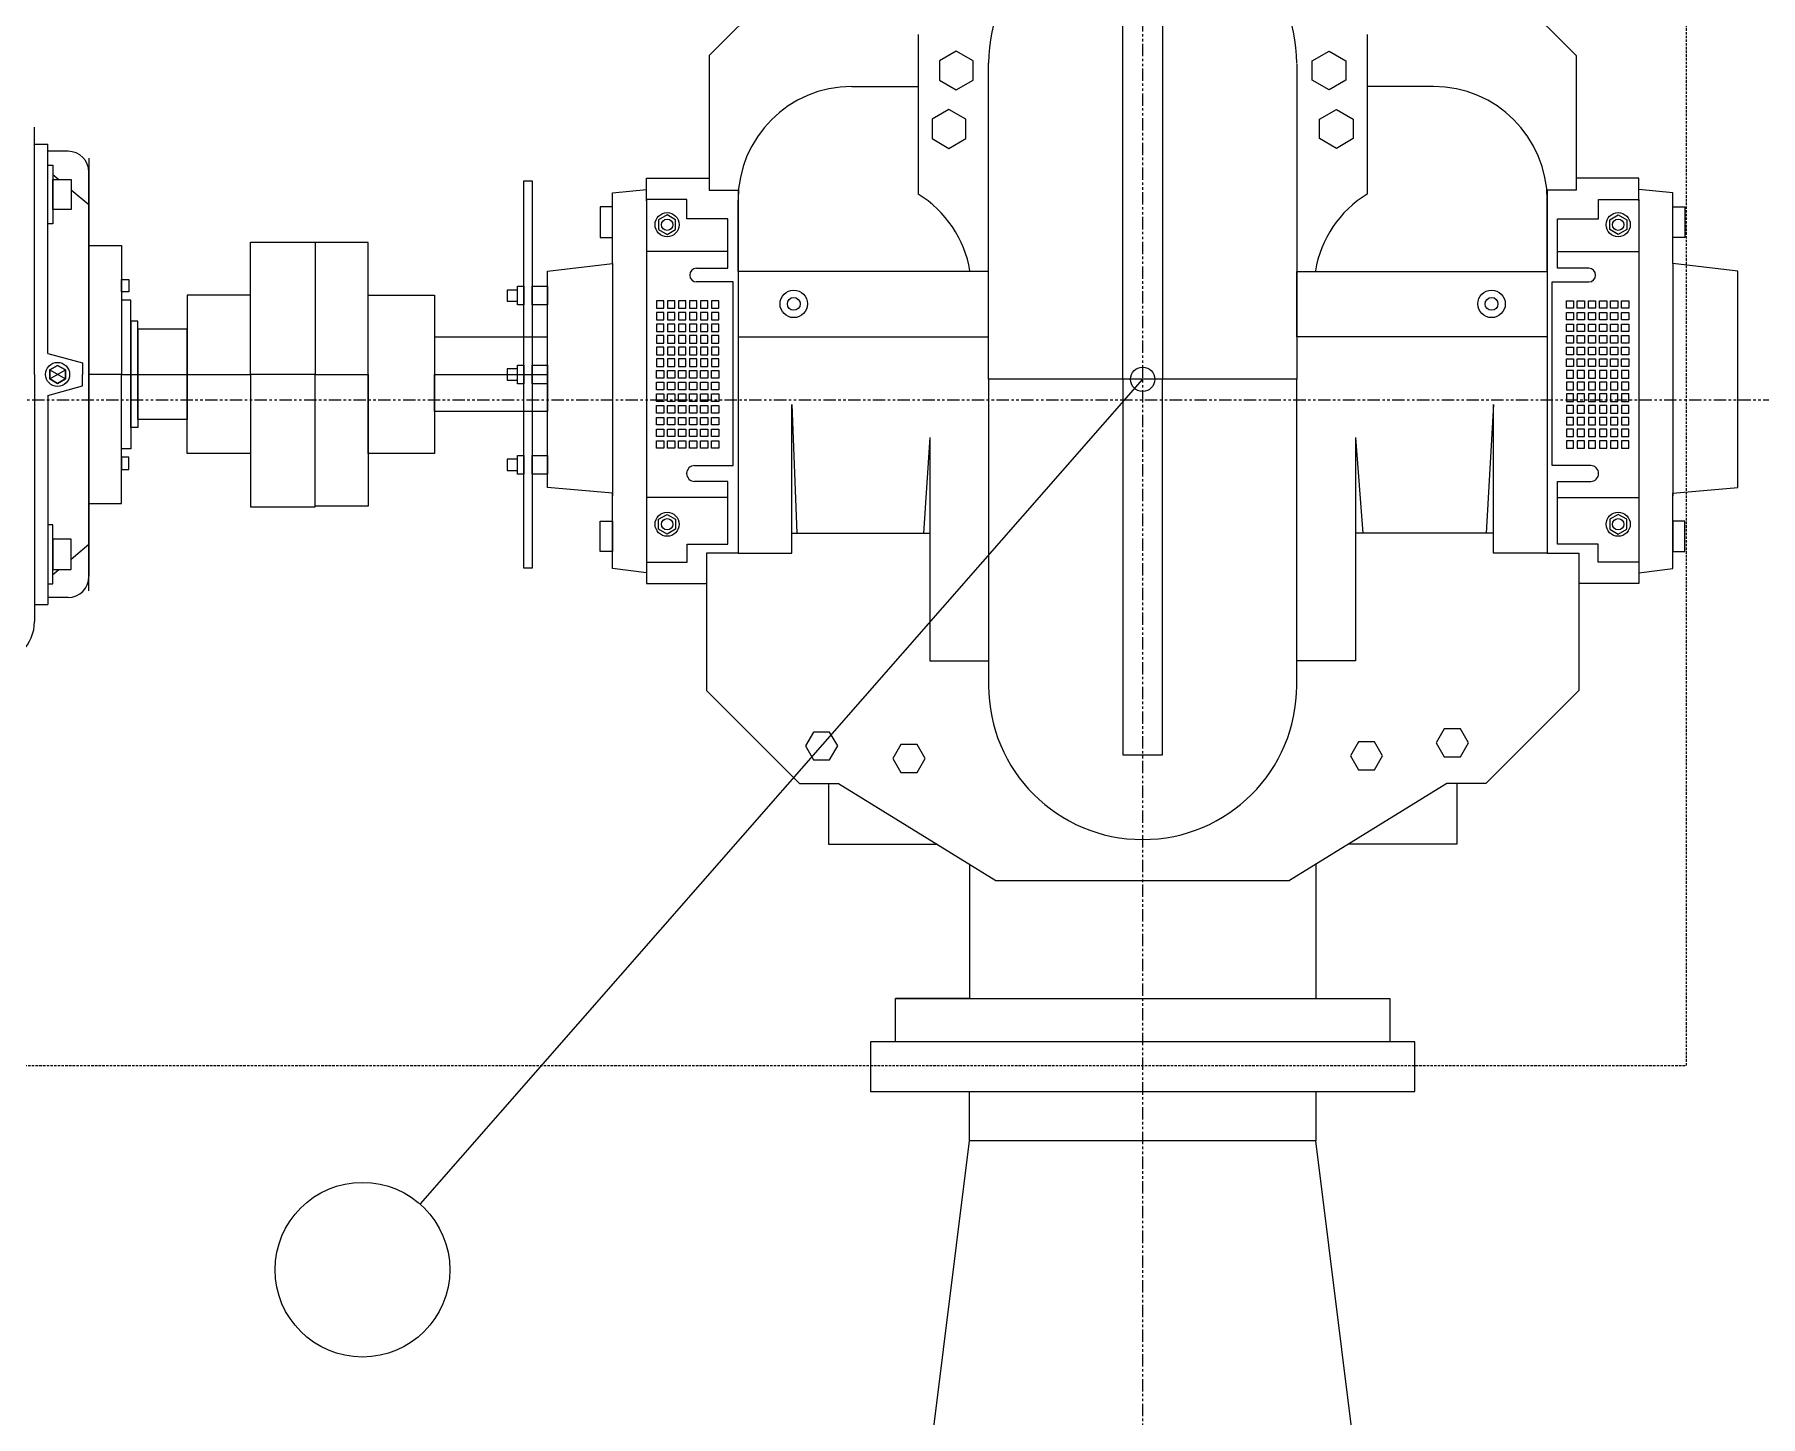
# Model space of a CAD drawing. Header units: inches. Extents: x 86328 to 235202, y 68629 to 184293.
# Drawn here: x 160631 to 162376, y 130363 to 131760 of the extents above; entities that cross this region are included whole.
import ezdxf

# ---------------------------------------------------------------- set-up
doc = ezdxf.new("R2010")
doc.units = ezdxf.units.IN
doc.header["$MEASUREMENT"] = 0
doc.linetypes.add('HIDDEN', pattern=[0.375, 0.25, -0.125])
doc.linetypes.add('PHANTOM2', pattern=[1.25, 0.625, -0.125, 0.125, -0.125, 0.125, -0.125])
doc.layers.add('DIM', color=251, linetype='Continuous', lineweight=0)

msp = doc.modelspace()

# ---------------------------------------------------------------- linework, layer by layer
at = {"color": 8, "linetype": 'PHANTOM2', "ltscale": 20}
for p, q in [((161751.3, 146225.9), (161751.3, 122881.3)), ((175241.1, 131390.5), (142490.5, 131390.5))]:
    msp.add_line(p, q, dxfattribs=at)
at = {"layer": 'DIM', "color": 8, "linetype": 'HIDDEN', "lineweight": 25, "ltscale": 10}
for p, q in [((162300.9, 130717.9), (162300.9, 132065.4)), ((159300.9, 130717.9), (162300.9, 130717.9))]:
    msp.add_line(p, q, dxfattribs=at)
at = {"layer": 'DIM', "color": 8, "linetype": 'Continuous'}
for p, q in [((161313.2, 131739.1), (161404.4, 131830.3)), ((162189.4, 131739.1), (162098.2, 131830.3)), ((161731.4, 131411.8), (161731.4, 131801.5)), ((161771.2, 131801.5), (161771.2, 131411.8)), ((161524.3, 131760.4), (161524.3, 131599.1)), ((161978.3, 131760.4), (161978.3, 131599.1)), ((161313.2, 131739.1), (161313.2, 131603)), ((161562.9, 131743.7), (161545.9, 131733.9)), ((161545.9, 131733.9), (161545.9, 131714.3)), ((161579.8, 131733.9), (161562.9, 131743.7)), ((161579.8, 131714.3), (161579.8, 131733.9)), ((161595.6, 131411.8), (161595.6, 131731.3)), ((161907, 131730.7), (161907, 131411.8)), ((161922.7, 131733.9), (161939.7, 131743.7)), ((161922.7, 131714.3), (161922.7, 131733.9)), ((161939.7, 131743.7), (161956.7, 131733.9)), ((161956.7, 131733.9), (161956.7, 131714.3)), ((162189.4, 131739.1), (162189.4, 131603)), ((161545.9, 131714.3), (161562.9, 131704.5)), ((161562.9, 131704.5), (161579.8, 131714.3)), ((161939.7, 131704.5), (161922.7, 131714.3)), ((161956.7, 131714.3), (161939.7, 131704.5)), ((161457.3, 131707.8), (161524.3, 131707.8)), ((162045.3, 131707.8), (161978.3, 131707.8)), ((161555.5, 131684.5), (161538.5, 131674.7)), ((161572.5, 131674.7), (161555.5, 131684.5)), ((161930.1, 131674.7), (161947.1, 131684.5)), ((161947.1, 131684.5), (161964, 131674.7)), ((160631.1, 131660.9), (160631.1, 131666.6)), ((160631.1, 131649.4), (160631.1, 131660.9)), ((161538.5, 131674.7), (161538.5, 131655.1)), ((161572.5, 131655.1), (161572.5, 131674.7)), ((161930.1, 131655.1), (161930.1, 131674.7)), ((161964, 131674.7), (161964, 131655.1)), ((160631.1, 131416.7), (160631.1, 131649.4)), ((160631.1, 131649.4), (160644.7, 131649.4)), ((160644.7, 131438), (160644.7, 131649.4)), ((160665, 131642.3), (160644.7, 131642.3)), ((161538.5, 131655.1), (161555.5, 131645.3)), ((161555.5, 131645.3), (161572.5, 131655.1)), ((161947.1, 131645.3), (161930.1, 131655.1)), ((161964, 131655.1), (161947.1, 131645.3)), ((160644.7, 131568.9), (160644.7, 131628.4)), ((160644.7, 131628.4), (160649.7, 131628.4)), ((160649.7, 131628.4), (160649.7, 131568.9)), ((160686.1, 131635.5), (160686.1, 131212.2)), ((160649.7, 131619), (160655.7, 131613.9)), ((160649.7, 131613.9), (160668.2, 131613.9)), ((160649.7, 131583.3), (160649.7, 131613.9)), ((160668.2, 131613.9), (160668.2, 131583.3)), ((160686.1, 131197.9), (160686.1, 131621.2)), ((161125.9, 131612.6), (161134.3, 131612.6)), ((161125.9, 131220.7), (161125.9, 131612.6)), ((161134.3, 131612.6), (161134.3, 131220.7)), ((161249.8, 131592.2), (161249.8, 131615.3)), ((161249.8, 131615.3), (161313.2, 131615.3)), ((162252.8, 131615.3), (162189.4, 131615.3)), ((162252.8, 131592.2), (162252.8, 131615.3)), ((160668.2, 131603.4), (160686.1, 131588.4)), ((161215.3, 131600.3), (161249.8, 131603.8)), ((161215.3, 131528.7), (161215.3, 131600.3)), ((161290.5, 131593.6), (161249.8, 131593.6)), ((161249.8, 131593.6), (161249.8, 131592.2)), ((161249.8, 131592.2), (161249.8, 131226.9)), ((161290.5, 131574), (161290.5, 131593.6)), ((161313.2, 131603), (161342.3, 131603)), ((161342.3, 131603), (161342.3, 131236.1)), ((161342.3, 131520.9), (161342.3, 131592.8)), ((162189.4, 131603), (162160.3, 131603)), ((162160.3, 131603), (162160.3, 131236.1)), ((162160.3, 131520.9), (162160.3, 131592.8)), ((162212.1, 131574), (162212.1, 131593.6)), ((162212.1, 131593.6), (162252.8, 131593.6)), ((162287.3, 131600.3), (162252.8, 131603.8)), ((162252.8, 131593.6), (162252.8, 131592.2)), ((162252.8, 131592.2), (162252.8, 131226.9)), ((162287.3, 131528.7), (162287.3, 131600.3)), ((160668.2, 131583.3), (160649.7, 131583.3)), ((161215.3, 131586.1), (161203, 131586.1)), ((161203, 131586.1), (161203, 131555.3)), ((161215.3, 131555.3), (161215.3, 131586.1)), ((161270.6, 131578.1), (161262, 131573.1)), ((161262, 131573.1), (161262, 131563.2)), ((161279.2, 131573.1), (161270.6, 131578.1)), ((161279.2, 131563.2), (161279.2, 131573.1)), ((161331.9, 131574), (161290.5, 131574)), ((161331.9, 131524), (161331.9, 131574)), ((162170.6, 131524), (162170.6, 131574)), ((162170.6, 131574), (162212.1, 131574)), ((162223.4, 131573.1), (162232, 131578.1)), ((162223.4, 131563.2), (162223.4, 131573.1)), ((162232, 131578.1), (162240.6, 131573.1)), ((162240.6, 131573.1), (162240.6, 131563.2)), ((162287.3, 131586.1), (162299.5, 131586.1)), ((162287.3, 131555.3), (162287.3, 131586.1)), ((162299.5, 131586.1), (162299.5, 131555.3)), ((160649.7, 131568.9), (160644.7, 131568.9)), ((161203, 131555.3), (161215.3, 131555.3)), ((161262, 131563.2), (161270.6, 131558.2)), ((161270.6, 131558.2), (161279.2, 131563.2)), ((162232, 131558.2), (162223.4, 131563.2)), ((162240.6, 131563.2), (162232, 131558.2)), ((162299.5, 131555.3), (162287.3, 131555.3)), ((160686.1, 131416.7), (160686.1, 131547)), ((160686.1, 131547), (160719, 131547)), ((160719, 131547), (160719, 131416.7)), ((160849.6, 131416.7), (160849.6, 131550.5)), ((160849.6, 131550.5), (160914.7, 131550.5)), ((160914.7, 131550.5), (160914.7, 131416.7)), ((160968.5, 131550), (160914.7, 131550)), ((160914.7, 131550), (160914.7, 131416.7)), ((160968.5, 131416.7), (160968.5, 131550)), ((161331.9, 131541.1), (161249.8, 131541.1)), ((162170.6, 131541.1), (162252.8, 131541.1)), ((161149.7, 131521.2), (161215.3, 131528.7)), ((161149.7, 131302.4), (161149.7, 131521.2)), ((161215.3, 131528.7), (161215.3, 131294)), ((161300.3, 131524), (161331.9, 131524)), ((161595.6, 131520.9), (161342.3, 131520.9)), ((161342.3, 131520.9), (161342.3, 131454.8)), ((161595.6, 131454.8), (161595.6, 131520.9)), ((161907, 131520.9), (162160.3, 131520.9)), ((161907, 131454.8), (161907, 131520.9)), ((162160.3, 131520.9), (162160.3, 131454.8)), ((162202.3, 131524), (162170.6, 131524)), ((162287.3, 131528.7), (162287.3, 131294)), ((162352.9, 131521.2), (162287.3, 131528.7)), ((162352.9, 131302.4), (162352.9, 131521.2)), ((160719, 131512.8), (160726.3, 131512.8)), ((160719, 131500.3), (160719, 131512.8)), ((160726.3, 131512.8), (160726.3, 131500.3)), ((161119.5, 131502), (161108.9, 131502)), ((161108.9, 131502), (161108.9, 131490.7)), ((161119.5, 131505.8), (161125.9, 131505.8)), ((161119.5, 131486.9), (161119.5, 131505.8)), ((161119.5, 131490.7), (161119.5, 131502)), ((161125.9, 131505.8), (161125.9, 131486.9)), ((161134.3, 131505.8), (161149.7, 131505.8)), ((161134.3, 131486.9), (161134.3, 131505.8)), ((161149.7, 131505.8), (161149.7, 131486.9)), ((161337.5, 131510.2), (161300.3, 131510.2)), ((161337.5, 131324.6), (161337.5, 131510.2)), ((162165.1, 131324.6), (162165.1, 131510.2)), ((162165.1, 131510.2), (162202.3, 131510.2)), ((160726.3, 131500.3), (160719, 131500.3)), ((160728.5, 131491.7), (160719, 131491.7)), ((160719, 131491.7), (160719, 131416.7)), ((160728.5, 131416.7), (160728.5, 131491.7)), ((160849.6, 131496.7), (160785.4, 131496.7)), ((160785.4, 131496.7), (160785.4, 131416.7)), ((160849.6, 131416.7), (160849.6, 131496.7)), ((160968.5, 131336.7), (160968.5, 131496.7)), ((160968.5, 131496.7), (161035.5, 131496.7)), ((161035.5, 131496.7), (161035.5, 131336.7)), ((161108.9, 131490.7), (161119.5, 131490.7)), ((161125.9, 131486.9), (161119.5, 131486.9)), ((161149.7, 131486.9), (161134.3, 131486.9)), ((161267.2, 131491.2), (161259.9, 131491.2)), ((161259.9, 131491.2), (161259.9, 131483.6)), ((161259.9, 131483.6), (161267.2, 131483.6)), ((161267.2, 131483.6), (161267.2, 131491.2)), ((161278.4, 131491.2), (161271, 131491.2)), ((161271, 131491.2), (161271, 131483.6)), ((161271, 131483.6), (161278.4, 131483.6)), ((161278.4, 131483.6), (161278.4, 131491.2)), ((161289.5, 131491.2), (161282.2, 131491.2)), ((161282.2, 131491.2), (161282.2, 131483.6)), ((161282.2, 131483.6), (161289.5, 131483.6)), ((161289.5, 131483.6), (161289.5, 131491.2)), ((161300.7, 131491.2), (161293.3, 131491.2)), ((161293.3, 131491.2), (161293.3, 131483.6)), ((161293.3, 131483.6), (161300.7, 131483.6)), ((161300.7, 131483.6), (161300.7, 131491.2)), ((161311.8, 131491.2), (161304.5, 131491.2)), ((161304.5, 131491.2), (161304.5, 131483.6)), ((161304.5, 131483.6), (161311.8, 131483.6)), ((161311.8, 131483.6), (161311.8, 131491.2)), ((161323, 131491.2), (161315.6, 131491.2)), ((161315.6, 131491.2), (161315.6, 131483.6)), ((161315.6, 131483.6), (161323, 131483.6)), ((161323, 131483.6), (161323, 131491.2)), ((162179.6, 131483.6), (162179.6, 131491.2)), ((162179.6, 131491.2), (162186.9, 131491.2)), ((162186.9, 131483.6), (162179.6, 131483.6)), ((162186.9, 131491.2), (162186.9, 131483.6)), ((162190.7, 131483.6), (162190.7, 131491.2)), ((162190.7, 131491.2), (162198.1, 131491.2)), ((162198.1, 131483.6), (162190.7, 131483.6)), ((162198.1, 131491.2), (162198.1, 131483.6)), ((162201.9, 131483.6), (162201.9, 131491.2)), ((162201.9, 131491.2), (162209.2, 131491.2)), ((162209.2, 131483.6), (162201.9, 131483.6)), ((162209.2, 131491.2), (162209.2, 131483.6)), ((162213, 131483.6), (162213, 131491.2)), ((162213, 131491.2), (162220.4, 131491.2)), ((162220.4, 131483.6), (162213, 131483.6)), ((162220.4, 131491.2), (162220.4, 131483.6)), ((162224.2, 131483.6), (162224.2, 131491.2)), ((162224.2, 131491.2), (162231.5, 131491.2)), ((162231.5, 131483.6), (162224.2, 131483.6)), ((162231.5, 131491.2), (162231.5, 131483.6)), ((162235.3, 131483.6), (162235.3, 131491.2)), ((162235.3, 131491.2), (162242.7, 131491.2)), ((162242.7, 131483.6), (162235.3, 131483.6)), ((162242.7, 131491.2), (162242.7, 131483.6)), ((160735.4, 131470.4), (160728.5, 131470.4)), ((160728.5, 131470.4), (160728.5, 131416.7)), ((160735.4, 131416.7), (160735.4, 131470.4)), ((161267.2, 131479.4), (161259.9, 131479.4)), ((161259.9, 131479.4), (161259.9, 131471.8)), ((161259.9, 131471.8), (161267.2, 131471.8)), ((161267.2, 131467.6), (161259.9, 131467.6)), ((161259.9, 131467.6), (161259.9, 131460)), ((161267.2, 131471.8), (161267.2, 131479.4)), ((161267.2, 131460), (161267.2, 131467.6)), ((161278.4, 131479.4), (161271, 131479.4)), ((161271, 131479.4), (161271, 131471.8)), ((161271, 131471.8), (161278.4, 131471.8)), ((161278.4, 131467.6), (161271, 131467.6)), ((161271, 131467.6), (161271, 131460)), ((161278.4, 131471.8), (161278.4, 131479.4)), ((161278.4, 131460), (161278.4, 131467.6)), ((161289.5, 131479.4), (161282.2, 131479.4)), ((161282.2, 131479.4), (161282.2, 131471.8)), ((161282.2, 131471.8), (161289.5, 131471.8)), ((161289.5, 131467.6), (161282.2, 131467.6)), ((161282.2, 131467.6), (161282.2, 131460)), ((161289.5, 131471.8), (161289.5, 131479.4)), ((161289.5, 131460), (161289.5, 131467.6)), ((161300.7, 131479.4), (161293.3, 131479.4)), ((161293.3, 131479.4), (161293.3, 131471.8)), ((161293.3, 131471.8), (161300.7, 131471.8)), ((161300.7, 131467.6), (161293.3, 131467.6)), ((161293.3, 131467.6), (161293.3, 131460)), ((161300.7, 131471.8), (161300.7, 131479.4)), ((161300.7, 131460), (161300.7, 131467.6)), ((161311.8, 131479.4), (161304.5, 131479.4)), ((161304.5, 131479.4), (161304.5, 131471.8)), ((161304.5, 131471.8), (161311.8, 131471.8)), ((161311.8, 131467.6), (161304.5, 131467.6)), ((161304.5, 131467.6), (161304.5, 131460)), ((161311.8, 131471.8), (161311.8, 131479.4)), ((161311.8, 131460), (161311.8, 131467.6)), ((161323, 131479.4), (161315.6, 131479.4)), ((161315.6, 131479.4), (161315.6, 131471.8)), ((161315.6, 131471.8), (161323, 131471.8)), ((161323, 131467.6), (161315.6, 131467.6)), ((161315.6, 131467.6), (161315.6, 131460)), ((161323, 131471.8), (161323, 131479.4)), ((161323, 131460), (161323, 131467.6)), ((162179.6, 131471.8), (162179.6, 131479.4)), ((162179.6, 131479.4), (162186.9, 131479.4)), ((162186.9, 131471.8), (162179.6, 131471.8)), ((162179.6, 131460), (162179.6, 131467.6)), ((162179.6, 131467.6), (162186.9, 131467.6)), ((162186.9, 131479.4), (162186.9, 131471.8)), ((162186.9, 131467.6), (162186.9, 131460)), ((162190.7, 131471.8), (162190.7, 131479.4)), ((162190.7, 131479.4), (162198.1, 131479.4)), ((162198.1, 131471.8), (162190.7, 131471.8)), ((162190.7, 131460), (162190.7, 131467.6)), ((162190.7, 131467.6), (162198.1, 131467.6)), ((162198.1, 131479.4), (162198.1, 131471.8)), ((162198.1, 131467.6), (162198.1, 131460)), ((162201.9, 131471.8), (162201.9, 131479.4)), ((162201.9, 131479.4), (162209.2, 131479.4)), ((162209.2, 131471.8), (162201.9, 131471.8)), ((162201.9, 131460), (162201.9, 131467.6)), ((162201.9, 131467.6), (162209.2, 131467.6)), ((162209.2, 131479.4), (162209.2, 131471.8)), ((162209.2, 131467.6), (162209.2, 131460)), ((162213, 131471.8), (162213, 131479.4)), ((162213, 131479.4), (162220.4, 131479.4)), ((162220.4, 131471.8), (162213, 131471.8)), ((162213, 131460), (162213, 131467.6)), ((162213, 131467.6), (162220.4, 131467.6)), ((162220.4, 131479.4), (162220.4, 131471.8)), ((162220.4, 131467.6), (162220.4, 131460)), ((162224.2, 131471.8), (162224.2, 131479.4)), ((162224.2, 131479.4), (162231.5, 131479.4)), ((162231.5, 131471.8), (162224.2, 131471.8)), ((162224.2, 131460), (162224.2, 131467.6)), ((162224.2, 131467.6), (162231.5, 131467.6)), ((162231.5, 131479.4), (162231.5, 131471.8)), ((162231.5, 131467.6), (162231.5, 131460)), ((162235.3, 131471.8), (162235.3, 131479.4)), ((162235.3, 131479.4), (162242.7, 131479.4)), ((162242.7, 131471.8), (162235.3, 131471.8)), ((162235.3, 131460), (162235.3, 131467.6)), ((162235.3, 131467.6), (162242.7, 131467.6)), ((162242.7, 131479.4), (162242.7, 131471.8)), ((162242.7, 131467.6), (162242.7, 131460)), ((160785.4, 131462.3), (160735.4, 131462.3)), ((160735.4, 131462.3), (160735.4, 131416.7)), ((160785.4, 131416.7), (160785.4, 131462.3)), ((161149.7, 131454.3), (161035.5, 131454.3)), ((161035.5, 131454.3), (161035.5, 131416.7)), ((161149.7, 131416.7), (161149.7, 131454.3)), ((161259.9, 131460), (161267.2, 131460)), ((161267.2, 131455.9), (161259.9, 131455.9)), ((161259.9, 131455.9), (161259.9, 131448.2)), ((161259.9, 131448.2), (161267.2, 131448.2)), ((161267.2, 131448.2), (161267.2, 131455.9)), ((161271, 131460), (161278.4, 131460)), ((161278.4, 131455.9), (161271, 131455.9)), ((161271, 131455.9), (161271, 131448.2)), ((161271, 131448.2), (161278.4, 131448.2)), ((161278.4, 131448.2), (161278.4, 131455.9)), ((161282.2, 131460), (161289.5, 131460)), ((161289.5, 131455.9), (161282.2, 131455.9)), ((161282.2, 131455.9), (161282.2, 131448.2)), ((161282.2, 131448.2), (161289.5, 131448.2)), ((161289.5, 131448.2), (161289.5, 131455.9)), ((161293.3, 131460), (161300.7, 131460)), ((161300.7, 131455.9), (161293.3, 131455.9)), ((161293.3, 131455.9), (161293.3, 131448.2)), ((161293.3, 131448.2), (161300.7, 131448.2)), ((161300.7, 131448.2), (161300.7, 131455.9)), ((161304.5, 131460), (161311.8, 131460)), ((161311.8, 131455.9), (161304.5, 131455.9)), ((161304.5, 131455.9), (161304.5, 131448.2)), ((161304.5, 131448.2), (161311.8, 131448.2)), ((161311.8, 131448.2), (161311.8, 131455.9)), ((161315.6, 131460), (161323, 131460)), ((161323, 131455.9), (161315.6, 131455.9)), ((161315.6, 131455.9), (161315.6, 131448.2)), ((161315.6, 131448.2), (161323, 131448.2)), ((161323, 131448.2), (161323, 131455.9)), ((161342.3, 131454.8), (161595.6, 131454.8)), ((162160.3, 131454.8), (161907, 131454.8)), ((162186.9, 131460), (162179.6, 131460)), ((162179.6, 131448.2), (162179.6, 131455.9)), ((162179.6, 131455.9), (162186.9, 131455.9)), ((162186.9, 131448.2), (162179.6, 131448.2)), ((162186.9, 131455.9), (162186.9, 131448.2)), ((162198.1, 131460), (162190.7, 131460)), ((162190.7, 131448.2), (162190.7, 131455.9)), ((162190.7, 131455.9), (162198.1, 131455.9)), ((162198.1, 131448.2), (162190.7, 131448.2)), ((162198.1, 131455.9), (162198.1, 131448.2)), ((162209.2, 131460), (162201.9, 131460)), ((162201.9, 131448.2), (162201.9, 131455.9)), ((162201.9, 131455.9), (162209.2, 131455.9)), ((162209.2, 131448.2), (162201.9, 131448.2)), ((162209.2, 131455.9), (162209.2, 131448.2)), ((162220.4, 131460), (162213, 131460)), ((162213, 131448.2), (162213, 131455.9)), ((162213, 131455.9), (162220.4, 131455.9)), ((162220.4, 131448.2), (162213, 131448.2)), ((162220.4, 131455.9), (162220.4, 131448.2)), ((162231.5, 131460), (162224.2, 131460)), ((162224.2, 131448.2), (162224.2, 131455.9)), ((162224.2, 131455.9), (162231.5, 131455.9)), ((162231.5, 131448.2), (162224.2, 131448.2)), ((162231.5, 131455.9), (162231.5, 131448.2)), ((162242.7, 131460), (162235.3, 131460)), ((162235.3, 131448.2), (162235.3, 131455.9)), ((162235.3, 131455.9), (162242.7, 131455.9)), ((162242.7, 131448.2), (162235.3, 131448.2)), ((162242.7, 131455.9), (162242.7, 131448.2)), ((160644.7, 131438), (160679.7, 131428.3)), ((161267.2, 131444.1), (161259.9, 131444.1)), ((161259.9, 131444.1), (161259.9, 131436.5)), ((161259.9, 131436.5), (161267.2, 131436.5)), ((161267.2, 131432.3), (161259.9, 131432.3)), ((161259.9, 131432.3), (161259.9, 131424.7)), ((161267.2, 131436.5), (161267.2, 131444.1)), ((161267.2, 131424.7), (161267.2, 131432.3)), ((161278.4, 131444.1), (161271, 131444.1)), ((161271, 131444.1), (161271, 131436.5)), ((161271, 131436.5), (161278.4, 131436.5)), ((161278.4, 131432.3), (161271, 131432.3)), ((161271, 131432.3), (161271, 131424.7)), ((161278.4, 131436.5), (161278.4, 131444.1)), ((161278.4, 131424.7), (161278.4, 131432.3)), ((161289.5, 131444.1), (161282.2, 131444.1)), ((161282.2, 131444.1), (161282.2, 131436.5)), ((161282.2, 131436.5), (161289.5, 131436.5)), ((161289.5, 131432.3), (161282.2, 131432.3)), ((161282.2, 131432.3), (161282.2, 131424.7)), ((161289.5, 131436.5), (161289.5, 131444.1)), ((161289.5, 131424.7), (161289.5, 131432.3)), ((161300.7, 131444.1), (161293.3, 131444.1)), ((161293.3, 131444.1), (161293.3, 131436.5)), ((161293.3, 131436.5), (161300.7, 131436.5)), ((161300.7, 131432.3), (161293.3, 131432.3)), ((161293.3, 131432.3), (161293.3, 131424.7)), ((161300.7, 131436.5), (161300.7, 131444.1)), ((161300.7, 131424.7), (161300.7, 131432.3)), ((161311.8, 131444.1), (161304.5, 131444.1)), ((161304.5, 131444.1), (161304.5, 131436.5)), ((161304.5, 131436.5), (161311.8, 131436.5)), ((161311.8, 131432.3), (161304.5, 131432.3)), ((161304.5, 131432.3), (161304.5, 131424.7)), ((161311.8, 131436.5), (161311.8, 131444.1)), ((161311.8, 131424.7), (161311.8, 131432.3)), ((161323, 131444.1), (161315.6, 131444.1)), ((161315.6, 131444.1), (161315.6, 131436.5)), ((161315.6, 131436.5), (161323, 131436.5)), ((161323, 131432.3), (161315.6, 131432.3)), ((161315.6, 131432.3), (161315.6, 131424.7)), ((161323, 131436.5), (161323, 131444.1)), ((161323, 131424.7), (161323, 131432.3)), ((162179.6, 131436.5), (162179.6, 131444.1)), ((162179.6, 131444.1), (162186.9, 131444.1)), ((162186.9, 131436.5), (162179.6, 131436.5)), ((162179.6, 131424.7), (162179.6, 131432.3)), ((162179.6, 131432.3), (162186.9, 131432.3)), ((162186.9, 131444.1), (162186.9, 131436.5)), ((162186.9, 131432.3), (162186.9, 131424.7)), ((162190.7, 131436.5), (162190.7, 131444.1)), ((162190.7, 131444.1), (162198.1, 131444.1)), ((162198.1, 131436.5), (162190.7, 131436.5)), ((162190.7, 131424.7), (162190.7, 131432.3)), ((162190.7, 131432.3), (162198.1, 131432.3)), ((162198.1, 131444.1), (162198.1, 131436.5)), ((162198.1, 131432.3), (162198.1, 131424.7)), ((162201.9, 131436.5), (162201.9, 131444.1)), ((162201.9, 131444.1), (162209.2, 131444.1)), ((162209.2, 131436.5), (162201.9, 131436.5)), ((162201.9, 131424.7), (162201.9, 131432.3)), ((162201.9, 131432.3), (162209.2, 131432.3)), ((162209.2, 131444.1), (162209.2, 131436.5)), ((162209.2, 131432.3), (162209.2, 131424.7)), ((162213, 131436.5), (162213, 131444.1)), ((162213, 131444.1), (162220.4, 131444.1)), ((162220.4, 131436.5), (162213, 131436.5)), ((162213, 131424.7), (162213, 131432.3)), ((162213, 131432.3), (162220.4, 131432.3)), ((162220.4, 131444.1), (162220.4, 131436.5)), ((162220.4, 131432.3), (162220.4, 131424.7)), ((162224.2, 131436.5), (162224.2, 131444.1)), ((162224.2, 131444.1), (162231.5, 131444.1)), ((162231.5, 131436.5), (162224.2, 131436.5)), ((162224.2, 131424.7), (162224.2, 131432.3)), ((162224.2, 131432.3), (162231.5, 131432.3)), ((162231.5, 131444.1), (162231.5, 131436.5)), ((162231.5, 131432.3), (162231.5, 131424.7)), ((162235.3, 131436.5), (162235.3, 131444.1)), ((162235.3, 131444.1), (162242.7, 131444.1)), ((162242.7, 131436.5), (162235.3, 131436.5)), ((162235.3, 131424.7), (162235.3, 131432.3)), ((162235.3, 131432.3), (162242.7, 131432.3)), ((162242.7, 131444.1), (162242.7, 131436.5)), ((162242.7, 131432.3), (162242.7, 131424.7)), ((160631.1, 131416.7), (160631.1, 131184)), ((160654.4, 131425.8), (160646.5, 131421.2)), ((160646.5, 131421.2), (160654.4, 131425.8)), ((160646.5, 131421.2), (160662.3, 131412.1)), ((160646.5, 131412.1), (160662.3, 131421.2)), ((160646.5, 131421.2), (160646.5, 131412.1)), ((160646.5, 131412.1), (160646.5, 131421.2)), ((160662.3, 131421.2), (160654.4, 131425.8)), ((160654.4, 131425.8), (160662.3, 131421.2)), ((160662.3, 131412.1), (160662.3, 131421.2)), ((160662.3, 131421.2), (160662.3, 131412.1)), ((160679.7, 131428.3), (160679.7, 131416.7)), ((160679.7, 131405), (160679.7, 131416.7)), ((160719, 131416.7), (160686.1, 131416.7)), ((160686.1, 131416.7), (160686.1, 131286.3)), ((160719, 131416.7), (160686.1, 131416.7)), ((160719, 131416.7), (160728.5, 131416.7)), ((160719, 131341.6), (160719, 131416.7)), ((160719, 131286.3), (160719, 131416.7)), ((160719, 131416.7), (160728.5, 131416.7)), ((160728.5, 131416.7), (160735.4, 131416.7)), ((160728.5, 131363), (160728.5, 131416.7)), ((160728.5, 131416.7), (160728.5, 131341.6)), ((160728.5, 131416.7), (160735.4, 131416.7)), ((160735.4, 131416.7), (160785.4, 131416.7)), ((160735.4, 131371), (160735.4, 131416.7)), ((160735.4, 131416.7), (160735.4, 131363)), ((160735.4, 131416.7), (160785.4, 131416.7)), ((160785.4, 131416.7), (160849.6, 131416.7)), ((160785.4, 131336.7), (160785.4, 131416.7)), ((160785.4, 131416.7), (160785.4, 131371)), ((160785.4, 131416.7), (160849.6, 131416.7)), ((160849.6, 131416.7), (160849.6, 131336.7)), ((160914.7, 131416.7), (160849.6, 131416.7)), ((160849.6, 131416.7), (160849.6, 131282.8)), ((160914.7, 131416.7), (160849.6, 131416.7)), ((160914.7, 131282.8), (160914.7, 131416.7)), ((160914.7, 131283.4), (160914.7, 131416.7)), ((160914.7, 131416.7), (160968.5, 131416.7)), ((160914.7, 131416.7), (160968.5, 131416.7)), ((160968.5, 131416.7), (160968.5, 131283.4)), ((161035.5, 131379.1), (161035.5, 131416.7)), ((161035.5, 131416.7), (161149.7, 131416.7)), ((161035.5, 131416.7), (161149.7, 131416.7)), ((161119.5, 131422.4), (161108.9, 131422.4)), ((161108.9, 131422.4), (161108.9, 131411)), ((161119.5, 131426.1), (161125.9, 131426.1)), ((161119.5, 131407.2), (161119.5, 131426.1)), ((161119.5, 131411), (161119.5, 131422.4)), ((161125.9, 131426.1), (161125.9, 131407.2)), ((161134.3, 131426.1), (161149.7, 131426.1)), ((161134.3, 131407.2), (161134.3, 131426.1)), ((161149.7, 131426.1), (161149.7, 131407.2)), ((161149.7, 131416.7), (161149.7, 131379.1)), ((161259.9, 131424.7), (161267.2, 131424.7)), ((161259.9, 131420.5), (161267.2, 131420.5)), ((161259.9, 131412.9), (161259.9, 131420.5)), ((161267.2, 131420.5), (161267.2, 131412.9)), ((161271, 131424.7), (161278.4, 131424.7)), ((161271, 131420.5), (161278.4, 131420.5)), ((161271, 131412.9), (161271, 131420.5)), ((161278.4, 131420.5), (161278.4, 131412.9)), ((161282.2, 131424.7), (161289.5, 131424.7)), ((161282.2, 131420.5), (161289.5, 131420.5)), ((161282.2, 131412.9), (161282.2, 131420.5)), ((161289.5, 131420.5), (161289.5, 131412.9)), ((161293.3, 131424.7), (161300.7, 131424.7)), ((161293.3, 131420.5), (161300.7, 131420.5)), ((161293.3, 131412.9), (161293.3, 131420.5)), ((161300.7, 131420.5), (161300.7, 131412.9)), ((161304.5, 131424.7), (161311.8, 131424.7)), ((161304.5, 131420.5), (161311.8, 131420.5)), ((161304.5, 131412.9), (161304.5, 131420.5)), ((161311.8, 131420.5), (161311.8, 131412.9)), ((161315.6, 131424.7), (161323, 131424.7)), ((161315.6, 131420.5), (161323, 131420.5)), ((161315.6, 131412.9), (161315.6, 131420.5)), ((161323, 131420.5), (161323, 131412.9)), ((162186.9, 131424.7), (162179.6, 131424.7)), ((162186.9, 131420.5), (162179.6, 131420.5)), ((162179.6, 131420.5), (162179.6, 131412.9)), ((162186.9, 131412.9), (162186.9, 131420.5)), ((162198.1, 131424.7), (162190.7, 131424.7)), ((162198.1, 131420.5), (162190.7, 131420.5)), ((162190.7, 131420.5), (162190.7, 131412.9)), ((162198.1, 131412.9), (162198.1, 131420.5)), ((162209.2, 131424.7), (162201.9, 131424.7)), ((162209.2, 131420.5), (162201.9, 131420.5)), ((162201.9, 131420.5), (162201.9, 131412.9)), ((162209.2, 131412.9), (162209.2, 131420.5)), ((162220.4, 131424.7), (162213, 131424.7)), ((162220.4, 131420.5), (162213, 131420.5)), ((162213, 131420.5), (162213, 131412.9)), ((162220.4, 131412.9), (162220.4, 131420.5)), ((162231.5, 131424.7), (162224.2, 131424.7)), ((162231.5, 131420.5), (162224.2, 131420.5)), ((162224.2, 131420.5), (162224.2, 131412.9)), ((162231.5, 131412.9), (162231.5, 131420.5)), ((162242.7, 131424.7), (162235.3, 131424.7)), ((162242.7, 131420.5), (162235.3, 131420.5)), ((162235.3, 131420.5), (162235.3, 131412.9)), ((162242.7, 131412.9), (162242.7, 131420.5)), ((160644.7, 131395.3), (160679.7, 131405)), ((160646.5, 131412.1), (160654.4, 131407.6)), ((160654.4, 131407.6), (160646.5, 131412.1)), ((160654.4, 131407.6), (160662.3, 131412.1)), ((160662.3, 131412.1), (160654.4, 131407.6)), ((161751.3, 131411.8), (161020.8, 130577.9)), ((161108.9, 131411), (161119.5, 131411)), ((161125.9, 131407.2), (161119.5, 131407.2)), ((161149.7, 131407.2), (161134.3, 131407.2)), ((161267.2, 131412.9), (161259.9, 131412.9)), ((161259.9, 131408.7), (161267.2, 131408.7)), ((161259.9, 131401.1), (161259.9, 131408.7)), ((161267.2, 131401.1), (161259.9, 131401.1)), ((161259.9, 131396.9), (161267.2, 131396.9)), ((161259.9, 131389.3), (161259.9, 131396.9)), ((161267.2, 131408.7), (161267.2, 131401.1)), ((161267.2, 131396.9), (161267.2, 131389.3)), ((161278.4, 131412.9), (161271, 131412.9)), ((161271, 131408.7), (161278.4, 131408.7)), ((161271, 131401.1), (161271, 131408.7)), ((161278.4, 131401.1), (161271, 131401.1)), ((161271, 131396.9), (161278.4, 131396.9)), ((161271, 131389.3), (161271, 131396.9)), ((161278.4, 131408.7), (161278.4, 131401.1)), ((161278.4, 131396.9), (161278.4, 131389.3)), ((161289.5, 131412.9), (161282.2, 131412.9)), ((161282.2, 131408.7), (161289.5, 131408.7)), ((161282.2, 131401.1), (161282.2, 131408.7)), ((161289.5, 131401.1), (161282.2, 131401.1)), ((161282.2, 131396.9), (161289.5, 131396.9)), ((161282.2, 131389.3), (161282.2, 131396.9)), ((161289.5, 131408.7), (161289.5, 131401.1)), ((161289.5, 131396.9), (161289.5, 131389.3)), ((161300.7, 131412.9), (161293.3, 131412.9)), ((161293.3, 131408.7), (161300.7, 131408.7)), ((161293.3, 131401.1), (161293.3, 131408.7)), ((161300.7, 131401.1), (161293.3, 131401.1)), ((161293.3, 131396.9), (161300.7, 131396.9)), ((161293.3, 131389.3), (161293.3, 131396.9)), ((161300.7, 131408.7), (161300.7, 131401.1)), ((161300.7, 131396.9), (161300.7, 131389.3)), ((161311.8, 131412.9), (161304.5, 131412.9)), ((161304.5, 131408.7), (161311.8, 131408.7)), ((161304.5, 131401.1), (161304.5, 131408.7)), ((161311.8, 131401.1), (161304.5, 131401.1)), ((161304.5, 131396.9), (161311.8, 131396.9)), ((161304.5, 131389.3), (161304.5, 131396.9)), ((161311.8, 131408.7), (161311.8, 131401.1)), ((161311.8, 131396.9), (161311.8, 131389.3)), ((161323, 131412.9), (161315.6, 131412.9)), ((161315.6, 131408.7), (161323, 131408.7)), ((161315.6, 131401.1), (161315.6, 131408.7)), ((161323, 131401.1), (161315.6, 131401.1)), ((161315.6, 131396.9), (161323, 131396.9)), ((161315.6, 131389.3), (161315.6, 131396.9)), ((161323, 131408.7), (161323, 131401.1)), ((161323, 131396.9), (161323, 131389.3)), ((161907, 131411.8), (161595.6, 131411.8)), ((161595.6, 131411.8), (161595.6, 131102.1)), ((161907, 131411.8), (161595.6, 131411.8)), ((161771.2, 131411.8), (161731.4, 131411.8)), ((161731.4, 131411.8), (161731.4, 131031.9)), ((161771.2, 131411.8), (161731.4, 131411.8)), ((161771.2, 131031.9), (161771.2, 131411.8)), ((161907, 131102.6), (161907, 131411.8)), ((162179.6, 131412.9), (162186.9, 131412.9)), ((162186.9, 131408.7), (162179.6, 131408.7)), ((162179.6, 131408.7), (162179.6, 131401.1)), ((162179.6, 131401.1), (162186.9, 131401.1)), ((162186.9, 131396.9), (162179.6, 131396.9)), ((162179.6, 131396.9), (162179.6, 131389.3)), ((162186.9, 131401.1), (162186.9, 131408.7)), ((162186.9, 131389.3), (162186.9, 131396.9)), ((162190.7, 131412.9), (162198.1, 131412.9)), ((162198.1, 131408.7), (162190.7, 131408.7)), ((162190.7, 131408.7), (162190.7, 131401.1)), ((162190.7, 131401.1), (162198.1, 131401.1)), ((162198.1, 131396.9), (162190.7, 131396.9)), ((162190.7, 131396.9), (162190.7, 131389.3)), ((162198.1, 131401.1), (162198.1, 131408.7)), ((162198.1, 131389.3), (162198.1, 131396.9)), ((162201.9, 131412.9), (162209.2, 131412.9)), ((162209.2, 131408.7), (162201.9, 131408.7)), ((162201.9, 131408.7), (162201.9, 131401.1)), ((162201.9, 131401.1), (162209.2, 131401.1)), ((162209.2, 131396.9), (162201.9, 131396.9)), ((162201.9, 131396.9), (162201.9, 131389.3)), ((162209.2, 131401.1), (162209.2, 131408.7)), ((162209.2, 131389.3), (162209.2, 131396.9)), ((162213, 131412.9), (162220.4, 131412.9)), ((162220.4, 131408.7), (162213, 131408.7)), ((162213, 131408.7), (162213, 131401.1)), ((162213, 131401.1), (162220.4, 131401.1)), ((162220.4, 131396.9), (162213, 131396.9)), ((162213, 131396.9), (162213, 131389.3)), ((162220.4, 131401.1), (162220.4, 131408.7)), ((162220.4, 131389.3), (162220.4, 131396.9)), ((162224.2, 131412.9), (162231.5, 131412.9)), ((162231.5, 131408.7), (162224.2, 131408.7)), ((162224.2, 131408.7), (162224.2, 131401.1)), ((162224.2, 131401.1), (162231.5, 131401.1)), ((162231.5, 131396.9), (162224.2, 131396.9)), ((162224.2, 131396.9), (162224.2, 131389.3)), ((162231.5, 131401.1), (162231.5, 131408.7)), ((162231.5, 131389.3), (162231.5, 131396.9)), ((162235.3, 131412.9), (162242.7, 131412.9)), ((162242.7, 131408.7), (162235.3, 131408.7)), ((162235.3, 131408.7), (162235.3, 131401.1)), ((162235.3, 131401.1), (162242.7, 131401.1)), ((162242.7, 131396.9), (162235.3, 131396.9)), ((162235.3, 131396.9), (162235.3, 131389.3)), ((162242.7, 131401.1), (162242.7, 131408.7)), ((162242.7, 131389.3), (162242.7, 131396.9)), ((160644.7, 131395.3), (160644.7, 131184)), ((161149.7, 131379.1), (161035.5, 131379.1)), ((161267.2, 131389.3), (161259.9, 131389.3)), ((161259.9, 131385.1), (161267.2, 131385.1)), ((161259.9, 131377.5), (161259.9, 131385.1)), ((161267.2, 131385.1), (161267.2, 131377.5)), ((161278.4, 131389.3), (161271, 131389.3)), ((161271, 131385.1), (161278.4, 131385.1)), ((161271, 131377.5), (161271, 131385.1)), ((161278.4, 131385.1), (161278.4, 131377.5)), ((161289.5, 131389.3), (161282.2, 131389.3)), ((161282.2, 131385.1), (161289.5, 131385.1)), ((161282.2, 131377.5), (161282.2, 131385.1)), ((161289.5, 131385.1), (161289.5, 131377.5)), ((161300.7, 131389.3), (161293.3, 131389.3)), ((161293.3, 131385.1), (161300.7, 131385.1)), ((161293.3, 131377.5), (161293.3, 131385.1)), ((161300.7, 131385.1), (161300.7, 131377.5)), ((161311.8, 131389.3), (161304.5, 131389.3)), ((161304.5, 131385.1), (161311.8, 131385.1)), ((161304.5, 131377.5), (161304.5, 131385.1)), ((161311.8, 131385.1), (161311.8, 131377.5)), ((161323, 131389.3), (161315.6, 131389.3)), ((161315.6, 131385.1), (161323, 131385.1)), ((161315.6, 131377.5), (161315.6, 131385.1)), ((161323, 131385.1), (161323, 131377.5)), ((161396.7, 131236.1), (161396.7, 131386.4)), ((161396.7, 131386.4), (161401.8, 131256.2)), ((162105.8, 131386.4), (162098.5, 131256.2)), ((162105.8, 131236.1), (162105.8, 131386.4)), ((162179.6, 131389.3), (162186.9, 131389.3)), ((162186.9, 131385.1), (162179.6, 131385.1)), ((162179.6, 131385.1), (162179.6, 131377.5)), ((162186.9, 131377.5), (162186.9, 131385.1)), ((162190.7, 131389.3), (162198.1, 131389.3)), ((162198.1, 131385.1), (162190.7, 131385.1)), ((162190.7, 131385.1), (162190.7, 131377.5)), ((162198.1, 131377.5), (162198.1, 131385.1)), ((162201.9, 131389.3), (162209.2, 131389.3)), ((162209.2, 131385.1), (162201.9, 131385.1)), ((162201.9, 131385.1), (162201.9, 131377.5)), ((162209.2, 131377.5), (162209.2, 131385.1)), ((162213, 131389.3), (162220.4, 131389.3)), ((162220.4, 131385.1), (162213, 131385.1)), ((162213, 131385.1), (162213, 131377.5)), ((162220.4, 131377.5), (162220.4, 131385.1)), ((162224.2, 131389.3), (162231.5, 131389.3)), ((162231.5, 131385.1), (162224.2, 131385.1)), ((162224.2, 131385.1), (162224.2, 131377.5)), ((162231.5, 131377.5), (162231.5, 131385.1)), ((162235.3, 131389.3), (162242.7, 131389.3)), ((162242.7, 131385.1), (162235.3, 131385.1)), ((162235.3, 131385.1), (162235.3, 131377.5)), ((162242.7, 131377.5), (162242.7, 131385.1)), ((160735.4, 131363), (160728.5, 131363)), ((160785.4, 131371), (160735.4, 131371)), ((161267.2, 131377.5), (161259.9, 131377.5)), ((161259.9, 131373.3), (161267.2, 131373.3)), ((161259.9, 131365.7), (161259.9, 131373.3)), ((161267.2, 131365.7), (161259.9, 131365.7)), ((161259.9, 131361.5), (161267.2, 131361.5)), ((161259.9, 131353.9), (161259.9, 131361.5)), ((161267.2, 131373.3), (161267.2, 131365.7)), ((161267.2, 131361.5), (161267.2, 131353.9)), ((161278.4, 131377.5), (161271, 131377.5)), ((161271, 131373.3), (161278.4, 131373.3)), ((161271, 131365.7), (161271, 131373.3)), ((161278.4, 131365.7), (161271, 131365.7)), ((161271, 131361.5), (161278.4, 131361.5)), ((161271, 131353.9), (161271, 131361.5)), ((161278.4, 131373.3), (161278.4, 131365.7)), ((161278.4, 131361.5), (161278.4, 131353.9)), ((161289.5, 131377.5), (161282.2, 131377.5)), ((161282.2, 131373.3), (161289.5, 131373.3)), ((161282.2, 131365.7), (161282.2, 131373.3)), ((161289.5, 131365.7), (161282.2, 131365.7)), ((161282.2, 131361.5), (161289.5, 131361.5)), ((161282.2, 131353.9), (161282.2, 131361.5)), ((161289.5, 131373.3), (161289.5, 131365.7)), ((161289.5, 131361.5), (161289.5, 131353.9)), ((161300.7, 131377.5), (161293.3, 131377.5)), ((161293.3, 131373.3), (161300.7, 131373.3)), ((161293.3, 131365.7), (161293.3, 131373.3)), ((161300.7, 131365.7), (161293.3, 131365.7)), ((161293.3, 131361.5), (161300.7, 131361.5)), ((161293.3, 131353.9), (161293.3, 131361.5)), ((161300.7, 131373.3), (161300.7, 131365.7)), ((161300.7, 131361.5), (161300.7, 131353.9)), ((161311.8, 131377.5), (161304.5, 131377.5)), ((161304.5, 131373.3), (161311.8, 131373.3)), ((161304.5, 131365.7), (161304.5, 131373.3)), ((161311.8, 131365.7), (161304.5, 131365.7)), ((161304.5, 131361.5), (161311.8, 131361.5)), ((161304.5, 131353.9), (161304.5, 131361.5)), ((161311.8, 131373.3), (161311.8, 131365.7)), ((161311.8, 131361.5), (161311.8, 131353.9)), ((161323, 131377.5), (161315.6, 131377.5)), ((161315.6, 131373.3), (161323, 131373.3)), ((161315.6, 131365.7), (161315.6, 131373.3)), ((161323, 131365.7), (161315.6, 131365.7)), ((161315.6, 131361.5), (161323, 131361.5)), ((161315.6, 131353.9), (161315.6, 131361.5)), ((161323, 131373.3), (161323, 131365.7)), ((161323, 131361.5), (161323, 131353.9)), ((162179.6, 131377.5), (162186.9, 131377.5)), ((162186.9, 131373.3), (162179.6, 131373.3)), ((162179.6, 131373.3), (162179.6, 131365.7)), ((162179.6, 131365.7), (162186.9, 131365.7)), ((162186.9, 131361.5), (162179.6, 131361.5)), ((162179.6, 131361.5), (162179.6, 131353.9)), ((162186.9, 131365.7), (162186.9, 131373.3)), ((162186.9, 131353.9), (162186.9, 131361.5)), ((162190.7, 131377.5), (162198.1, 131377.5)), ((162198.1, 131373.3), (162190.7, 131373.3)), ((162190.7, 131373.3), (162190.7, 131365.7)), ((162190.7, 131365.7), (162198.1, 131365.7)), ((162198.1, 131361.5), (162190.7, 131361.5)), ((162190.7, 131361.5), (162190.7, 131353.9)), ((162198.1, 131365.7), (162198.1, 131373.3)), ((162198.1, 131353.9), (162198.1, 131361.5)), ((162201.9, 131377.5), (162209.2, 131377.5)), ((162209.2, 131373.3), (162201.9, 131373.3)), ((162201.9, 131373.3), (162201.9, 131365.7)), ((162201.9, 131365.7), (162209.2, 131365.7)), ((162209.2, 131361.5), (162201.9, 131361.5)), ((162201.9, 131361.5), (162201.9, 131353.9)), ((162209.2, 131365.7), (162209.2, 131373.3)), ((162209.2, 131353.9), (162209.2, 131361.5)), ((162213, 131377.5), (162220.4, 131377.5)), ((162220.4, 131373.3), (162213, 131373.3)), ((162213, 131373.3), (162213, 131365.7)), ((162213, 131365.7), (162220.4, 131365.7)), ((162220.4, 131361.5), (162213, 131361.5)), ((162213, 131361.5), (162213, 131353.9)), ((162220.4, 131365.7), (162220.4, 131373.3)), ((162220.4, 131353.9), (162220.4, 131361.5)), ((162224.2, 131377.5), (162231.5, 131377.5)), ((162231.5, 131373.3), (162224.2, 131373.3)), ((162224.2, 131373.3), (162224.2, 131365.7)), ((162224.2, 131365.7), (162231.5, 131365.7)), ((162231.5, 131361.5), (162224.2, 131361.5)), ((162224.2, 131361.5), (162224.2, 131353.9)), ((162231.5, 131365.7), (162231.5, 131373.3)), ((162231.5, 131353.9), (162231.5, 131361.5)), ((162235.3, 131377.5), (162242.7, 131377.5)), ((162242.7, 131373.3), (162235.3, 131373.3)), ((162235.3, 131373.3), (162235.3, 131365.7)), ((162235.3, 131365.7), (162242.7, 131365.7)), ((162242.7, 131361.5), (162235.3, 131361.5)), ((162235.3, 131361.5), (162235.3, 131353.9)), ((162242.7, 131365.7), (162242.7, 131373.3)), ((162242.7, 131353.9), (162242.7, 131361.5)), ((161267.2, 131353.9), (161259.9, 131353.9)), ((161259.9, 131349.7), (161267.2, 131349.7)), ((161259.9, 131342.1), (161259.9, 131349.7)), ((161267.2, 131349.7), (161267.2, 131342.1)), ((161278.4, 131353.9), (161271, 131353.9)), ((161271, 131349.7), (161278.4, 131349.7)), ((161271, 131342.1), (161271, 131349.7)), ((161278.4, 131349.7), (161278.4, 131342.1)), ((161289.5, 131353.9), (161282.2, 131353.9)), ((161282.2, 131349.7), (161289.5, 131349.7)), ((161282.2, 131342.1), (161282.2, 131349.7)), ((161289.5, 131349.7), (161289.5, 131342.1)), ((161300.7, 131353.9), (161293.3, 131353.9)), ((161293.3, 131349.7), (161300.7, 131349.7)), ((161293.3, 131342.1), (161293.3, 131349.7)), ((161300.7, 131349.7), (161300.7, 131342.1)), ((161311.8, 131353.9), (161304.5, 131353.9)), ((161304.5, 131349.7), (161311.8, 131349.7)), ((161304.5, 131342.1), (161304.5, 131349.7)), ((161311.8, 131349.7), (161311.8, 131342.1)), ((161323, 131353.9), (161315.6, 131353.9)), ((161315.6, 131349.7), (161323, 131349.7)), ((161315.6, 131342.1), (161315.6, 131349.7)), ((161323, 131349.7), (161323, 131342.1)), ((161536.1, 131352.9), (161529.9, 131256.2)), ((161536.1, 131352.9), (161536.1, 131127)), ((161966.5, 131352.9), (161966.5, 131127)), ((161966.5, 131352.9), (161974, 131256.2)), ((162179.6, 131353.9), (162186.9, 131353.9)), ((162186.9, 131349.7), (162179.6, 131349.7)), ((162179.6, 131349.7), (162179.6, 131342.1)), ((162186.9, 131342.1), (162186.9, 131349.7)), ((162190.7, 131353.9), (162198.1, 131353.9)), ((162198.1, 131349.7), (162190.7, 131349.7)), ((162190.7, 131349.7), (162190.7, 131342.1)), ((162198.1, 131342.1), (162198.1, 131349.7)), ((162201.9, 131353.9), (162209.2, 131353.9)), ((162209.2, 131349.7), (162201.9, 131349.7)), ((162201.9, 131349.7), (162201.9, 131342.1)), ((162209.2, 131342.1), (162209.2, 131349.7)), ((162213, 131353.9), (162220.4, 131353.9)), ((162220.4, 131349.7), (162213, 131349.7)), ((162213, 131349.7), (162213, 131342.1)), ((162220.4, 131342.1), (162220.4, 131349.7)), ((162224.2, 131353.9), (162231.5, 131353.9)), ((162231.5, 131349.7), (162224.2, 131349.7)), ((162224.2, 131349.7), (162224.2, 131342.1)), ((162231.5, 131342.1), (162231.5, 131349.7)), ((162235.3, 131353.9), (162242.7, 131353.9)), ((162242.7, 131349.7), (162235.3, 131349.7)), ((162235.3, 131349.7), (162235.3, 131342.1)), ((162242.7, 131342.1), (162242.7, 131349.7)), ((160728.5, 131341.6), (160719, 131341.6)), ((160726.3, 131333.1), (160719, 131333.1)), ((160719, 131333.1), (160719, 131320.5)), ((160726.3, 131320.5), (160726.3, 131333.1)), ((160849.6, 131336.7), (160785.4, 131336.7)), ((161035.5, 131336.7), (160968.5, 131336.7)), ((161119.5, 131330.9), (161108.9, 131330.9)), ((161108.9, 131330.9), (161108.9, 131319.5)), ((161119.5, 131334.6), (161125.9, 131334.6)), ((161119.5, 131315.7), (161119.5, 131334.6)), ((161119.5, 131319.5), (161119.5, 131330.9)), ((161125.9, 131334.6), (161125.9, 131315.7)), ((161134.3, 131334.6), (161149.7, 131334.6)), ((161134.3, 131315.7), (161134.3, 131334.6)), ((161149.7, 131334.6), (161149.7, 131315.7)), ((161267.2, 131342.1), (161259.9, 131342.1)), ((161278.4, 131342.1), (161271, 131342.1)), ((161289.5, 131342.1), (161282.2, 131342.1)), ((161300.7, 131342.1), (161293.3, 131342.1)), ((161311.8, 131342.1), (161304.5, 131342.1)), ((161323, 131342.1), (161315.6, 131342.1)), ((162179.6, 131342.1), (162186.9, 131342.1)), ((162190.7, 131342.1), (162198.1, 131342.1)), ((162201.9, 131342.1), (162209.2, 131342.1)), ((162213, 131342.1), (162220.4, 131342.1)), ((162224.2, 131342.1), (162231.5, 131342.1)), ((162235.3, 131342.1), (162242.7, 131342.1)), ((160719, 131320.5), (160726.3, 131320.5)), ((161108.9, 131319.5), (161119.5, 131319.5)), ((161125.9, 131315.7), (161119.5, 131315.7)), ((161149.7, 131315.7), (161134.3, 131315.7)), ((161298.4, 131324.6), (161337.5, 131324.6)), ((162204.2, 131324.6), (162165.1, 131324.6)), ((161215.3, 131296.5), (161149.7, 131302.4)), ((161215.3, 131220.5), (161215.3, 131296.5)), ((161331.9, 131292.3), (161249.8, 131292.3)), ((161331.9, 131308.5), (161298.4, 131308.5)), ((161331.9, 131245.2), (161331.9, 131308.5)), ((162170.6, 131245.2), (162170.6, 131308.5)), ((162170.6, 131308.5), (162204.2, 131308.5)), ((162170.6, 131292.3), (162252.8, 131292.3)), ((162287.3, 131296.5), (162352.9, 131302.4)), ((162287.3, 131220.5), (162287.3, 131296.5)), ((160686.1, 131286.3), (160719, 131286.3)), ((160849.6, 131282.8), (160914.7, 131282.8)), ((160968.5, 131283.4), (160914.7, 131283.4)), ((161262, 131270.2), (161270.6, 131275.2)), ((161270.6, 131275.2), (161279.2, 131270.2)), ((162232, 131275.2), (162223.4, 131270.2)), ((162240.6, 131270.2), (162232, 131275.2)), ((160649.7, 131264.5), (160644.7, 131264.5)), ((160644.7, 131264.5), (160644.7, 131205)), ((160649.7, 131205), (160649.7, 131264.5)), ((161203, 131237.6), (161203, 131268.3)), ((161203, 131268.3), (161215.3, 131268.3)), ((161215.3, 131268.3), (161215.3, 131237.6)), ((161262, 131260.3), (161262, 131270.2)), ((161270.6, 131255.3), (161262, 131260.3)), ((161279.2, 131260.3), (161270.6, 131255.3)), ((161279.2, 131270.2), (161279.2, 131260.3)), ((162223.4, 131270.2), (162223.4, 131260.3)), ((162223.4, 131260.3), (162232, 131255.3)), ((162232, 131255.3), (162240.6, 131260.3)), ((162240.6, 131260.3), (162240.6, 131270.2)), ((162299.5, 131268.3), (162287.3, 131268.3)), ((162287.3, 131268.3), (162287.3, 131237.6)), ((162299.5, 131237.6), (162299.5, 131268.3)), ((160668.2, 131250), (160649.7, 131250)), ((160649.7, 131250), (160649.7, 131219.5)), ((160668.2, 131219.5), (160668.2, 131250)), ((160668.2, 131229.9), (160686.1, 131245)), ((161290.8, 131226.9), (161290.8, 131245.2)), ((161290.8, 131245.2), (161331.9, 131245.2)), ((161396.7, 131256.2), (161536.1, 131256.2)), ((162105.8, 131256.2), (161966.5, 131256.2)), ((162211.7, 131245.2), (162170.6, 131245.2)), ((162211.7, 131226.9), (162211.7, 131245.2)), ((161215.3, 131237.6), (161203, 131237.6)), ((161249.8, 131226.9), (161249.8, 131205.4)), ((161249.8, 131226.9), (161290.8, 131226.9)), ((161342.3, 131236.1), (161310.3, 131236.1)), ((161310.3, 131236.1), (161310.3, 131097.1)), ((161342.3, 131236.1), (161396.7, 131236.1)), ((162160.3, 131236.1), (162105.8, 131236.1)), ((162160.3, 131236.1), (162192.2, 131236.1)), ((162192.2, 131236.1), (162192.2, 131097.1)), ((162252.8, 131226.9), (162211.7, 131226.9)), ((162252.8, 131226.9), (162252.8, 131205.4)), ((162287.3, 131237.6), (162299.5, 131237.6)), ((160644.7, 131205), (160649.7, 131205)), ((160649.7, 131214.4), (160655.7, 131219.5)), ((160649.7, 131219.5), (160668.2, 131219.5)), ((161134.3, 131220.7), (161125.9, 131220.7)), ((161249.8, 131216.1), (161215.3, 131220.5)), ((161249.8, 131205.4), (161310.3, 131205.4)), ((162252.8, 131205.4), (162192.2, 131205.4)), ((162252.8, 131216.1), (162287.3, 131220.5)), ((160665, 131191.1), (160644.7, 131191.1)), ((160631.1, 131184), (160644.7, 131184)), ((160631.1, 131184), (160631.1, 131172.5)), ((160631.1, 131172.5), (160631.1, 131166.8)), ((161536.1, 131127), (161595.6, 131127)), ((161966.5, 131127), (161907, 131127)), ((161310.3, 131097.1), (161404.4, 131003.1)), ((161313.2, 131094.3), (161404.4, 131003.1)), ((162192.2, 131097.1), (162098.2, 131003.1)), ((162189.4, 131094.3), (162098.2, 131003.1)), ((161418.6, 131055.1), (161410.5, 131041)), ((161434.9, 131055.1), (161418.6, 131055.1)), ((161443.1, 131041), (161434.9, 131055.1)), ((162056.2, 131058.3), (162048.1, 131044.1)), ((162072.5, 131058.3), (162056.2, 131058.3)), ((162080.7, 131044.1), (162072.5, 131058.3)), ((161410.5, 131041), (161418.6, 131026.9)), ((161434.9, 131026.9), (161443.1, 131041)), ((161507, 131042.4), (161498.9, 131028.2)), ((161523.3, 131042.4), (161507, 131042.4)), ((161531.5, 131028.2), (161523.3, 131042.4)), ((161731.4, 131031.9), (161771.2, 131031.9)), ((161969.4, 131045.2), (161961.3, 131031.1)), ((161961.3, 131031.1), (161969.4, 131017)), ((161985.7, 131045.2), (161969.4, 131045.2)), ((161993.9, 131031.1), (161985.7, 131045.2)), ((161985.7, 131017), (161993.9, 131031.1)), ((162048.1, 131044.1), (162056.2, 131030)), ((162056.2, 131030), (162072.5, 131030)), ((162072.5, 131030), (162080.7, 131044.1)), ((161418.6, 131026.9), (161434.9, 131026.9)), ((161498.9, 131028.2), (161507, 131014.1)), ((161507, 131014.1), (161523.3, 131014.1)), ((161523.3, 131014.1), (161531.5, 131028.2)), ((161969.4, 131017), (161985.7, 131017)), ((161404.4, 131003.1), (161443.7, 131003.1)), ((161404.4, 131003.1), (161433.6, 131003.1)), ((161404.4, 131003.1), (161433.6, 131003.1)), ((161433.6, 131003.1), (161433.6, 130941.6)), ((161433.6, 131003.1), (161433.6, 130941.6)), ((161443.7, 131003.1), (161602.8, 130904.9)), ((162058.9, 131003.1), (161899.8, 130904.9)), ((162098.2, 131003.1), (162058.9, 131003.1)), ((162098.2, 131003.1), (162069, 131003.1)), ((162069, 131003.1), (162069, 130941.6)), ((162098.2, 131003.1), (162069, 131003.1)), ((162069, 131003.1), (162069, 130941.6)), ((161433.6, 130941.6), (161543.3, 130941.6)), ((161433.6, 130941.6), (161543.3, 130941.6)), ((162069, 130941.6), (161959.3, 130941.6)), ((162069, 130941.6), (161959.3, 130941.6)), ((161576.3, 130921.2), (161576.3, 130785.6)), ((161926.3, 130921.2), (161926.3, 130785.6)), ((161602.8, 130904.9), (161899.8, 130904.9)), ((161602.8, 130904.9), (161899.8, 130904.9)), ((161576.3, 130785.6), (161501.3, 130785.6)), ((161501.3, 130785.6), (162001.3, 130785.6)), ((161501.3, 130741.7), (161501.3, 130785.6)), ((162001.3, 130785.6), (162001.3, 130741.7)), ((162001.3, 130741.7), (161501.3, 130741.7))]:
    msp.add_line(p, q, dxfattribs=at)
at = {"layer": 'DIM', "color": 8, "linetype": 'Continuous', "ltscale": 10}
for p, q in [((162026.3, 130741.7), (161476.3, 130741.7)), ((161476.3, 130741.7), (161476.3, 130691.7)), ((162026.3, 130691.7), (162026.3, 130741.7)), ((161476.3, 130691.7), (162026.3, 130691.7)), ((161576.3, 130641.7), (161576.3, 130691.7)), ((161576.3, 130691.7), (161926.3, 130691.7)), ((161926.3, 130691.7), (161926.3, 130641.7)), ((161451.3, 129641.7), (161576.3, 130641.7)), ((161926.3, 130641.7), (161576.3, 130641.7)), ((162051.3, 129641.7), (161926.3, 130641.7))]:
    msp.add_line(p, q, dxfattribs=at)
at = {"layer": 'DIM', "color": 8, "linetype": 'Continuous'}
for centre, radius in [((161270.6, 131568.1), 12.2), ((161270.6, 131568.1), 5.74), ((162232, 131568.1), 12.2), ((162232, 131568.1), 5.74), ((161398.6, 131488), 13.9), ((162104, 131488), 13.9), ((161398.6, 131488), 6.49), ((162104, 131488), 6.49), ((160654.4, 131416.7), 12.2), ((160654.4, 131416.7), 12.2), ((161751.3, 131411.8), 12.3), ((161751.3, 131411.8), 12.3), ((161270.6, 131265.2), 12.2), ((162232, 131265.2), 12.2), ((161270.6, 131265.2), 5.74), ((162232, 131265.2), 5.74), ((160962.6, 130511.4), 88.3)]:
    msp.add_circle(centre, radius, dxfattribs=at)
for centre, radius, start, end in [((161751.3, 131731.3), 155.7, 0, 180), ((161457.3, 131592.8), 115, 90, 180), ((162045.3, 131592.8), 115, 0, 90), ((160665, 131621.2), 21.1, 0, 90), ((161466.1, 131503.2), 112.1, 9.3158, 58.7267), ((162036.5, 131503.2), 112.1, 121.2733, 170.6842), ((161300.3, 131517.1), 6.9, 90, 270), ((162202.3, 131517.1), 6.9, 270, 90), ((161298.4, 131316.5), 8.06, 90, 270), ((162204.2, 131316.5), 8.06, 270, 90), ((160665, 131212.2), 21.1, 270, 0), ((160589.2, 131166.8), 41.9, 270, 0), ((161751.3, 131102.1), 155.7, 180, 0), ((161751.3, 131102.1), 155.7, 180, 0)]:
    msp.add_arc(centre, radius, start, end, dxfattribs=at)

doc.saveas('drawing.dxf')
